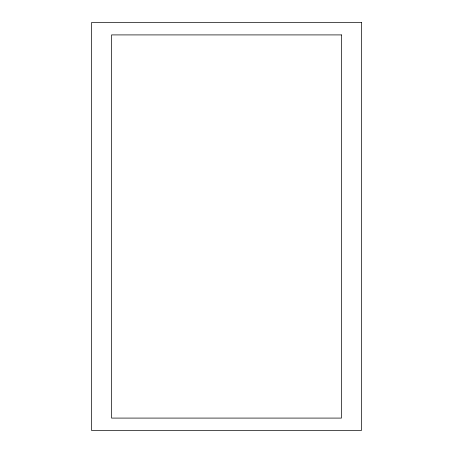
<?xml version="1.0" encoding="UTF-8"?>
<svg xmlns="http://www.w3.org/2000/svg" width="453" height="453" viewBox="0 0 453 453"><rect width="100%" height="100%" fill="white"/><g stroke="black" fill="none" stroke-linecap="round" stroke-linejoin="round"><path stroke-width="0.68" d="M361.568 22.65L91.432 22.65L91.432 430.35L361.568 430.35L361.568 22.65M341.454 34.909L111.546 34.909L111.546 418.091L341.454 418.091L341.454 34.909"/></g></svg>
